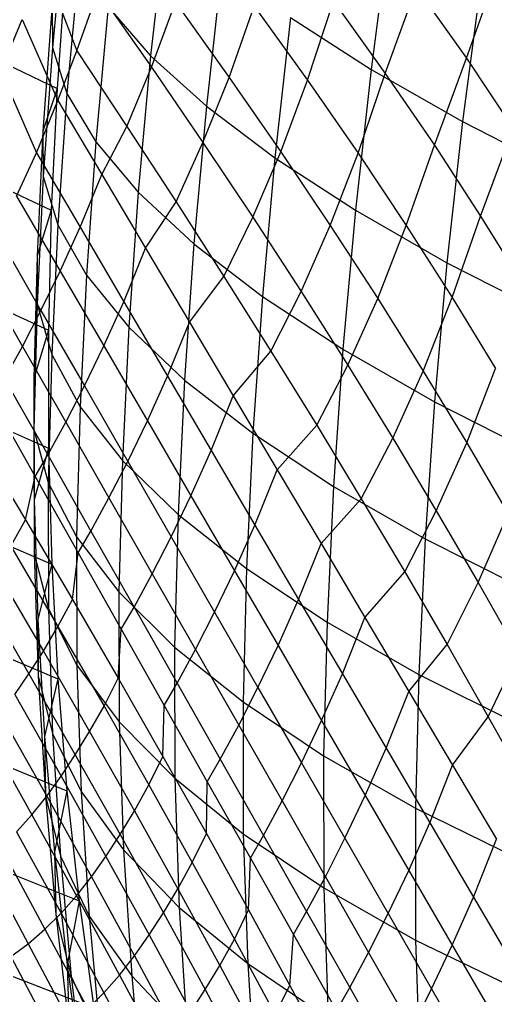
# Model space of a CAD drawing. Extents: x -429 to 429, y -1 to 209.
# Drawn here: x -412.46 to -406.87, y 96.95 to 108.43 of the extents above; entities that cross this region are included whole.
import ezdxf

# ---------------------------------------------------------------- set-up
doc = ezdxf.new("R2010")
doc.units = 0

msp = doc.modelspace()

# ---------------------------------------------------------------- linework, layer by layer
at = {"layer": 'default', "color": 5, "linetype": 'CONTINUOUS'}
for p, q in [((-411.934, 109.64, 191.139), (-412.077, 108.1, 191.169)), ((-410.738, 109.631, 186.377), (-410.921, 108.004, 186.386)), ((-408.11, 109.524, 182.323), (-408.329, 107.843, 182.31)), ((-411.918, 109.074, 194.497), (-412.022, 107.619, 194.546)), ((-411.918, 109.074, 194.497), (-412.022, 107.619, 194.546)), ((-411.76, 109.125, 189.506), (-411.905, 107.559, 189.535)), ((-410.081, 109.051, 184.924), (-410.265, 107.409, 184.933)), ((-407.035, 108.912, 181.191), (-407.253, 107.228, 181.178)), ((-412.081, 108.607, 192.829), (-412.187, 107.118, 192.878)), ((-412.081, 108.607, 192.829), (-412.077, 108.1, 191.169)), ((-411.421, 108.578, 187.916), (-411.567, 106.989, 187.945)), ((-411.421, 108.578, 187.916), (-410.921, 108.004, 186.386)), ((-409.275, 108.453, 183.564), (-409.459, 106.801, 183.572)), ((-409.275, 108.453, 183.564), (-408.329, 107.843, 182.31)), ((-413.291, 108.228, 195.298), (-412.022, 107.619, 194.546)), ((-412.077, 108.1, 191.169), (-412.184, 106.581, 191.218)), ((-412.077, 108.1, 191.169), (-411.905, 107.559, 189.535)), ((-410.921, 108.004, 186.386), (-411.068, 106.397, 186.415)), ((-410.921, 108.004, 186.386), (-410.265, 107.409, 184.933)), ((-408.329, 107.843, 182.31), (-408.513, 106.185, 182.318)), ((-408.329, 107.843, 182.31), (-407.253, 107.228, 181.178)), ((-412.022, 107.619, 194.546), (-412.187, 107.118, 192.878)), ((-412.022, 107.619, 194.546), (-412.091, 106.187, 194.613)), ((-412.022, 107.619, 194.546), (-412.091, 106.187, 194.613)), ((-411.905, 107.559, 189.535), (-412.013, 106.014, 189.584)), ((-411.905, 107.559, 189.535), (-411.567, 106.989, 187.945)), ((-410.265, 107.409, 184.933), (-410.412, 105.789, 184.962)), ((-410.265, 107.409, 184.933), (-409.459, 106.801, 183.572)), ((-407.253, 107.228, 181.178), (-407.437, 105.568, 181.184)), ((-407.253, 107.228, 181.178), (-406.06, 106.614, 180.178)), ((-412.187, 107.118, 192.878), (-412.257, 105.651, 192.945)), ((-412.187, 107.118, 192.878), (-412.184, 106.581, 191.218)), ((-411.567, 106.989, 187.945), (-411.677, 105.421, 187.994)), ((-411.567, 106.989, 187.945), (-411.068, 106.397, 186.415)), ((-413.362, 106.782, 195.366), (-412.091, 106.187, 194.613)), ((-409.459, 106.801, 183.572), (-409.607, 105.171, 183.601)), ((-409.459, 106.801, 183.572), (-408.513, 106.185, 182.318)), ((-412.184, 106.581, 191.218), (-412.255, 105.083, 191.286)), ((-412.184, 106.581, 191.218), (-412.013, 106.014, 189.584)), ((-411.068, 106.397, 186.415), (-411.179, 104.811, 186.465)), ((-411.068, 106.397, 186.415), (-410.412, 105.789, 184.962)), ((-412.091, 106.187, 194.613), (-412.257, 105.651, 192.945)), ((-412.091, 106.187, 194.613), (-412.124, 104.776, 194.698)), ((-412.091, 106.187, 194.613), (-412.124, 104.776, 194.698)), ((-408.513, 106.185, 182.318), (-408.661, 104.55, 182.346)), ((-408.513, 106.185, 182.318), (-407.437, 105.568, 181.184)), ((-412.013, 106.014, 189.584), (-412.085, 104.488, 189.654)), ((-412.013, 106.014, 189.584), (-411.677, 105.421, 187.994)), ((-410.412, 105.789, 184.962), (-410.524, 104.189, 185.012)), ((-410.412, 105.789, 184.962), (-409.607, 105.171, 183.601)), ((-412.257, 105.651, 192.945), (-412.293, 104.205, 193.031)), ((-412.257, 105.651, 192.945), (-412.255, 105.083, 191.286)), ((-407.437, 105.568, 181.184), (-407.584, 103.932, 181.212)), ((-407.437, 105.568, 181.184), (-406.242, 104.958, 180.184)), ((-411.677, 105.421, 187.994), (-411.75, 103.873, 188.064)), ((-411.677, 105.421, 187.994), (-411.179, 104.811, 186.465)), ((-413.396, 105.358, 195.453), (-412.124, 104.776, 194.698)), ((-409.607, 105.171, 183.601), (-409.719, 103.562, 183.651)), ((-409.607, 105.171, 183.601), (-408.661, 104.55, 182.346)), ((-412.255, 105.083, 191.286), (-412.294, 103.605, 191.373)), ((-412.255, 105.083, 191.286), (-412.085, 104.488, 189.654)), ((-412.124, 104.776, 194.698), (-412.293, 104.205, 193.031)), ((-412.124, 104.776, 194.698), (-412.123, 103.388, 194.802)), ((-412.124, 104.776, 194.698), (-412.123, 103.388, 194.802)), ((-411.179, 104.811, 186.465), (-411.252, 103.244, 186.536)), ((-411.179, 104.811, 186.465), (-410.524, 104.189, 185.012)), ((-412.085, 104.488, 189.654), (-412.126, 102.983, 189.741)), ((-412.085, 104.488, 189.654), (-411.75, 103.873, 188.064)), ((-408.661, 104.55, 182.346), (-408.772, 102.936, 182.397)), ((-408.661, 104.55, 182.346), (-407.584, 103.932, 181.212)), ((-412.293, 104.205, 193.031), (-412.294, 103.605, 191.373)), ((-412.293, 104.205, 193.031), (-412.291, 102.78, 193.137)), ((-410.524, 104.189, 185.012), (-410.597, 102.608, 185.083)), ((-410.524, 104.189, 185.012), (-409.719, 103.562, 183.651)), ((-413.395, 103.954, 195.558), (-412.123, 103.388, 194.802)), ((-412.785, 103.952, 229.286), (-412.279, 103.054, 228.171)), ((-407.584, 103.932, 181.212), (-407.695, 102.319, 181.262)), ((-407.584, 103.932, 181.212), (-406.388, 103.325, 180.211)), ((-411.75, 103.873, 188.064), (-411.792, 102.344, 188.152)), ((-411.75, 103.873, 188.064), (-411.252, 103.244, 186.536)), ((-412.294, 103.605, 191.373), (-412.126, 102.983, 189.741)), ((-412.294, 103.605, 191.373), (-412.291, 102.148, 191.481)), ((-409.719, 103.562, 183.651), (-409.793, 101.972, 183.723)), ((-409.719, 103.562, 183.651), (-408.772, 102.936, 182.397)), ((-412.959, 103.492, 229.252), (-412.393, 102.545, 228.167)), ((-412.123, 103.388, 194.802), (-412.291, 102.78, 193.137)), ((-412.123, 103.388, 194.802), (-412.085, 102.021, 194.924)), ((-412.123, 103.388, 194.802), (-412.085, 102.021, 194.924)), ((-411.252, 103.244, 186.536), (-411.295, 101.697, 186.624)), ((-411.252, 103.244, 186.536), (-410.597, 102.608, 185.083)), ((-412.393, 102.545, 228.167), (-412.279, 103.054, 228.171)), ((-412.279, 103.054, 228.171), (-411.773, 102.156, 227.057)), ((-412.126, 102.983, 189.741), (-411.792, 102.344, 188.152)), ((-412.126, 102.983, 189.741), (-412.124, 101.497, 189.852)), ((-408.772, 102.936, 182.397), (-408.846, 101.342, 182.469)), ((-408.772, 102.936, 182.397), (-407.695, 102.319, 181.262)), ((-412.291, 102.78, 193.137), (-412.291, 102.148, 191.481)), ((-412.291, 102.78, 193.137), (-412.249, 101.376, 193.263)), ((-413.355, 102.572, 195.685), (-412.085, 102.021, 194.924)), ((-412.567, 102.236, 228.119), (-412.393, 102.545, 228.167)), ((-412.393, 102.545, 228.167), (-411.841, 101.608, 227.075)), ((-410.597, 102.608, 185.083), (-410.64, 101.047, 185.172)), ((-410.597, 102.608, 185.083), (-409.793, 101.972, 183.723)), ((-411.792, 102.344, 188.152), (-411.295, 101.697, 186.624)), ((-411.792, 102.344, 188.152), (-411.789, 100.835, 188.265)), ((-407.695, 102.319, 181.262), (-407.768, 100.726, 181.334)), ((-407.695, 102.319, 181.262), (-406.497, 101.716, 180.26)), ((-412.567, 102.236, 228.119), (-412.011, 101.288, 227.028)), ((-412.291, 102.148, 191.481), (-412.124, 101.497, 189.852)), ((-412.291, 102.148, 191.481), (-412.245, 100.711, 191.612)), ((-411.841, 101.608, 227.075), (-411.773, 102.156, 227.057)), ((-411.773, 102.156, 227.057), (-411.267, 101.258, 225.943)), ((-412.742, 101.956, 228.068), (-412.182, 100.998, 226.978)), ((-412.085, 102.021, 194.924), (-412.249, 101.376, 193.263)), ((-412.085, 102.021, 194.924), (-412.012, 100.676, 195.064)), ((-412.085, 102.021, 194.924), (-412.012, 100.676, 195.064)), ((-409.793, 101.972, 183.723), (-409.835, 100.402, 183.812)), ((-409.793, 101.972, 183.723), (-408.846, 101.342, 182.469)), ((-412.913, 101.701, 228.016), (-412.352, 100.733, 226.927)), ((-412.011, 101.288, 227.028), (-411.841, 101.608, 227.075)), ((-411.841, 101.608, 227.075), (-411.303, 100.68, 225.975)), ((-411.295, 101.697, 186.624), (-410.64, 101.047, 185.172)), ((-411.295, 101.697, 186.624), (-411.292, 100.169, 186.738)), ((-412.124, 101.497, 189.852), (-411.789, 100.835, 188.265)), ((-412.124, 101.497, 189.852), (-412.074, 100.032, 189.986)), ((-412.249, 101.376, 193.263), (-412.245, 100.711, 191.612)), ((-412.249, 101.376, 193.263), (-412.168, 99.994, 193.409)), ((-412.182, 100.998, 226.978), (-412.011, 101.288, 227.028)), ((-412.011, 101.288, 227.028), (-411.469, 100.351, 225.929)), ((-411.303, 100.68, 225.975), (-411.267, 101.258, 225.943)), ((-411.267, 101.258, 225.943), (-410.761, 100.36, 224.829)), ((-408.846, 101.342, 182.469), (-408.888, 99.768, 182.559)), ((-408.846, 101.342, 182.469), (-407.768, 100.726, 181.334)), ((-413.278, 101.212, 195.831), (-412.012, 100.676, 195.064)), ((-410.64, 101.047, 185.172), (-409.835, 100.402, 183.812)), ((-410.64, 101.047, 185.172), (-410.638, 99.506, 185.288)), ((-412.352, 100.733, 226.927), (-412.182, 100.998, 226.978)), ((-412.182, 100.998, 226.978), (-411.639, 100.053, 225.879)), ((-411.789, 100.835, 188.265), (-411.292, 100.169, 186.738)), ((-411.789, 100.835, 188.265), (-411.738, 99.347, 188.403)), ((-412.519, 100.488, 226.875), (-412.352, 100.733, 226.927)), ((-412.352, 100.733, 226.927), (-411.807, 99.781, 225.827)), ((-412.245, 100.711, 191.612), (-412.074, 100.032, 189.986)), ((-412.245, 100.711, 191.612), (-412.159, 99.296, 191.763)), ((-407.768, 100.726, 181.334), (-407.808, 99.153, 181.425)), ((-407.768, 100.726, 181.334), (-406.57, 100.129, 180.332)), ((-412.012, 100.676, 195.064), (-412.168, 99.994, 193.409)), ((-412.012, 100.676, 195.064), (-411.905, 99.356, 195.223)), ((-412.012, 100.676, 195.064), (-411.905, 99.356, 195.223)), ((-411.469, 100.351, 225.929), (-411.303, 100.68, 225.975)), ((-411.303, 100.68, 225.975), (-410.778, 99.762, 224.868)), ((-412.519, 100.488, 226.875), (-411.974, 99.529, 225.775)), ((-411.639, 100.053, 225.879), (-411.469, 100.351, 225.929)), ((-411.469, 100.351, 225.929), (-410.943, 99.426, 224.821)), ((-410.778, 99.762, 224.868), (-410.761, 100.36, 224.829)), ((-410.761, 100.36, 224.829), (-410.255, 99.462, 223.714)), ((-409.835, 100.402, 183.812), (-408.888, 99.768, 182.559)), ((-409.835, 100.402, 183.812), (-409.832, 98.852, 183.929)), ((-412.688, 100.26, 226.821), (-412.143, 99.293, 225.72)), ((-411.292, 100.169, 186.738), (-410.638, 99.506, 185.288)), ((-411.292, 100.169, 186.738), (-411.24, 98.662, 186.88)), ((-412.862, 100.05, 226.763), (-412.319, 99.075, 225.661)), ((-412.168, 99.994, 193.409), (-412.159, 99.296, 191.763)), ((-412.168, 99.994, 193.409), (-412.053, 98.637, 193.573)), ((-412.074, 100.032, 189.986), (-411.738, 99.347, 188.403)), ((-412.074, 100.032, 189.986), (-411.983, 98.589, 190.143)), ((-411.807, 99.781, 225.827), (-411.639, 100.053, 225.879)), ((-411.639, 100.053, 225.879), (-411.112, 99.122, 224.77)), ((-413.167, 99.875, 195.993), (-411.905, 99.356, 195.223)), ((-411.974, 99.529, 225.775), (-411.807, 99.781, 225.827)), ((-411.807, 99.781, 225.827), (-411.28, 98.844, 224.718)), ((-410.943, 99.426, 224.821), (-410.778, 99.762, 224.868)), ((-410.778, 99.762, 224.868), (-410.266, 98.854, 223.754)), ((-408.888, 99.768, 182.559), (-407.808, 99.153, 181.425)), ((-408.888, 99.768, 182.559), (-408.885, 98.215, 182.676)), ((-412.143, 99.293, 225.72), (-411.974, 99.529, 225.775)), ((-411.974, 99.529, 225.775), (-411.447, 98.586, 224.665)), ((-411.112, 99.122, 224.77), (-410.943, 99.426, 224.821)), ((-410.943, 99.426, 224.821), (-410.432, 98.513, 223.706)), ((-410.638, 99.506, 185.288), (-409.832, 98.852, 183.929)), ((-410.638, 99.506, 185.288), (-410.585, 97.986, 185.433)), ((-410.266, 98.854, 223.754), (-410.255, 99.462, 223.714)), ((-410.255, 99.462, 223.714), (-409.749, 98.564, 222.6)), ((-411.905, 99.356, 195.223), (-412.053, 98.637, 193.573)), ((-411.905, 99.356, 195.223), (-411.763, 98.064, 195.398)), ((-411.905, 99.356, 195.223), (-411.763, 98.064, 195.398)), ((-411.738, 99.347, 188.403), (-411.24, 98.662, 186.88)), ((-411.738, 99.347, 188.403), (-411.644, 97.881, 188.565)), ((-412.319, 99.075, 225.661), (-412.143, 99.293, 225.72)), ((-412.159, 99.296, 191.763), (-411.983, 98.589, 190.143)), ((-412.159, 99.296, 191.763), (-412.036, 97.906, 191.933)), ((-412.143, 99.293, 225.72), (-411.617, 98.345, 224.608)), ((-412.498, 98.875, 225.599), (-412.319, 99.075, 225.661)), ((-412.319, 99.075, 225.661), (-411.794, 98.121, 224.548)), ((-411.28, 98.844, 224.718), (-411.112, 99.122, 224.77)), ((-411.112, 99.122, 224.77), (-410.602, 98.205, 223.653)), ((-407.808, 99.153, 181.425), (-406.608, 98.563, 180.422)), ((-407.808, 99.153, 181.425), (-407.805, 97.602, 181.542)), ((-412.498, 98.875, 225.599), (-411.975, 97.916, 224.484)), ((-411.447, 98.586, 224.665), (-411.28, 98.844, 224.718)), ((-411.28, 98.844, 224.718), (-410.771, 97.923, 223.599)), ((-410.432, 98.513, 223.706), (-410.266, 98.854, 223.754)), ((-410.266, 98.854, 223.754), (-409.769, 97.956, 222.634)), ((-409.832, 98.852, 183.929), (-408.885, 98.215, 182.676)), ((-409.832, 98.852, 183.929), (-409.78, 97.325, 184.076)), ((-412.684, 98.694, 225.533), (-412.164, 97.729, 224.416)), ((-412.053, 98.637, 193.573), (-412.036, 97.906, 191.933)), ((-412.053, 98.637, 193.573), (-411.902, 97.308, 193.756)), ((-411.24, 98.662, 186.88), (-410.585, 97.986, 185.433)), ((-411.24, 98.662, 186.88), (-411.144, 97.179, 187.046)), ((-413.02, 98.567, 196.174), (-411.763, 98.064, 195.398)), ((-412.878, 98.528, 225.462), (-412.361, 97.558, 224.342)), ((-411.983, 98.589, 190.143), (-411.644, 97.881, 188.565)), ((-411.983, 98.589, 190.143), (-411.856, 97.172, 190.319)), ((-411.617, 98.345, 224.608), (-411.447, 98.586, 224.665)), ((-411.447, 98.586, 224.665), (-410.938, 97.662, 223.544)), ((-410.602, 98.205, 223.653), (-410.432, 98.513, 223.706)), ((-410.432, 98.513, 223.706), (-409.937, 97.613, 222.583)), ((-409.769, 97.956, 222.634), (-409.749, 98.564, 222.6)), ((-409.749, 98.564, 222.6), (-409.243, 97.666, 221.486)), ((-411.794, 98.121, 224.548), (-411.617, 98.345, 224.608)), ((-411.617, 98.345, 224.608), (-411.11, 97.417, 223.486)), ((-410.771, 97.923, 223.599), (-410.602, 98.205, 223.653)), ((-410.602, 98.205, 223.653), (-410.108, 97.302, 222.528)), ((-408.885, 98.215, 182.676), (-407.805, 97.602, 181.542)), ((-408.885, 98.215, 182.676), (-408.834, 96.685, 182.823)), ((-411.975, 97.916, 224.484), (-411.794, 98.121, 224.548)), ((-411.763, 98.064, 195.398), (-411.902, 97.308, 193.756)), ((-411.794, 98.121, 224.548), (-411.287, 97.19, 223.424)), ((-411.763, 98.064, 195.398), (-411.589, 96.803, 195.59)), ((-411.763, 98.064, 195.398), (-411.589, 96.803, 195.59)), ((-410.585, 97.986, 185.433), (-409.78, 97.325, 184.076)), ((-410.585, 97.986, 185.433), (-410.489, 96.49, 185.602)), ((-409.937, 97.613, 222.583), (-409.769, 97.956, 222.634)), ((-409.769, 97.956, 222.634), (-409.285, 97.068, 221.506)), ((-412.164, 97.729, 224.416), (-411.975, 97.916, 224.484)), ((-412.036, 97.906, 191.933), (-411.856, 97.172, 190.319)), ((-412.036, 97.906, 191.933), (-411.879, 96.545, 192.123)), ((-411.975, 97.916, 224.484), (-411.47, 96.981, 223.359)), ((-411.644, 97.881, 188.565), (-411.144, 97.179, 187.046)), ((-411.644, 97.881, 188.565), (-411.513, 96.441, 188.747)), ((-410.938, 97.662, 223.544), (-410.771, 97.923, 223.599)), ((-410.771, 97.923, 223.599), (-410.279, 97.019, 222.472)), ((-412.361, 97.558, 224.342), (-412.164, 97.729, 224.416)), ((-412.164, 97.729, 224.416), (-411.661, 96.791, 223.288)), ((-411.11, 97.417, 223.486), (-410.938, 97.662, 223.544)), ((-410.938, 97.662, 223.544), (-410.448, 96.756, 222.415)), ((-410.108, 97.302, 222.528), (-409.937, 97.613, 222.583)), ((-409.937, 97.613, 222.583), (-409.457, 96.725, 221.452)), ((-409.285, 97.068, 221.506), (-409.243, 97.666, 221.486)), ((-409.243, 97.666, 221.486), (-408.737, 96.768, 220.372)), ((-407.805, 97.602, 181.542), (-406.605, 97.019, 180.539)), ((-407.805, 97.602, 181.542), (-407.756, 96.075, 181.689)), ((-412.566, 97.407, 224.264), (-412.361, 97.558, 224.342)), ((-412.361, 97.558, 224.342), (-411.86, 96.617, 223.213)), ((-412.566, 97.407, 224.264), (-412.066, 96.464, 223.133)), ((-411.287, 97.19, 223.424), (-411.11, 97.417, 223.486)), ((-411.11, 97.417, 223.486), (-410.621, 96.509, 222.355)), ((-412.839, 97.29, 196.371), (-411.589, 96.803, 195.59)), ((-411.902, 97.308, 193.756), (-411.879, 96.545, 192.123)), ((-411.902, 97.308, 193.756), (-411.72, 96.01, 193.955)), ((-410.279, 97.019, 222.472), (-410.108, 97.302, 222.528)), ((-410.108, 97.302, 222.528), (-409.632, 96.414, 221.394)), ((-409.78, 97.325, 184.076), (-408.834, 96.685, 182.823)), ((-409.78, 97.325, 184.076), (-409.685, 95.821, 184.248)), ((-411.856, 97.172, 190.319), (-411.513, 96.441, 188.747)), ((-411.856, 97.172, 190.319), (-411.692, 95.783, 190.515)), ((-411.47, 96.981, 223.359), (-411.287, 97.19, 223.424)), ((-411.287, 97.19, 223.424), (-410.8, 96.281, 222.291)), ((-411.144, 97.179, 187.046), (-410.489, 96.49, 185.602)), ((-411.144, 97.179, 187.046), (-411.011, 95.721, 187.234)), ((-410.448, 96.756, 222.415), (-410.279, 97.019, 222.472)), ((-410.279, 97.019, 222.472), (-409.805, 96.131, 221.335)), ((-409.457, 96.725, 221.452), (-409.285, 97.068, 221.506)), ((-409.285, 97.068, 221.506), (-408.815, 96.19, 220.372)), ((-411.661, 96.791, 223.288), (-411.47, 96.981, 223.359)), ((-411.47, 96.981, 223.359), (-410.984, 96.072, 222.223))]:
    msp.add_line(p, q, dxfattribs=at)
at = {"layer": 'default', "color": 3, "linetype": 'CONTINUOUS'}
for p, q in [((-407.207, 107.973, 225.834), (-406.82, 109.071, 225.926)), ((-412.135, 108.979, 231.844), (-411.791, 108.063, 230.768)), ((-411.791, 108.063, 230.768), (-411.538, 108.763, 230.819)), ((-411.791, 108.063, 230.768), (-411.538, 108.763, 230.819)), ((-411.538, 108.763, 230.819), (-410.913, 107.87, 229.772)), ((-408.162, 107.794, 226.815), (-407.796, 108.808, 226.904)), ((-407.796, 108.808, 226.904), (-407.207, 107.973, 225.834)), ((-410.913, 107.87, 229.772), (-410.629, 108.632, 229.835)), ((-410.629, 108.632, 229.835), (-409.998, 107.749, 228.79)), ((-409.078, 107.718, 227.807), (-408.77, 108.646, 227.873)), ((-408.77, 108.646, 227.873), (-408.162, 107.794, 226.815)), ((-409.998, 107.749, 228.79), (-409.702, 108.586, 228.856)), ((-409.702, 108.586, 228.856), (-409.078, 107.718, 227.807)), ((-412.432, 108.431, 231.769), (-412.013, 107.477, 230.722)), ((-412.013, 107.477, 230.722), (-411.791, 108.063, 230.768)), ((-412.013, 107.477, 230.722), (-411.791, 108.063, 230.768)), ((-411.791, 108.063, 230.768), (-411.201, 107.172, 229.703)), ((-407.585, 106.951, 225.74), (-407.207, 107.973, 225.834)), ((-407.207, 107.973, 225.834), (-406.657, 107.147, 224.744)), ((-411.201, 107.172, 229.703), (-410.913, 107.87, 229.772)), ((-410.913, 107.87, 229.772), (-410.307, 106.984, 228.714)), ((-410.307, 106.984, 228.714), (-409.998, 107.749, 228.79)), ((-409.998, 107.749, 228.79), (-409.392, 106.874, 227.733)), ((-409.392, 106.874, 227.733), (-409.078, 107.718, 227.807)), ((-409.078, 107.718, 227.807), (-408.482, 106.857, 226.743)), ((-408.482, 106.857, 226.743), (-408.162, 107.794, 226.815)), ((-408.162, 107.794, 226.815), (-407.585, 106.951, 225.74)), ((-412.013, 107.477, 230.722), (-411.497, 106.608, 229.618)), ((-411.497, 106.608, 229.618), (-411.201, 107.172, 229.703)), ((-411.201, 107.172, 229.703), (-410.623, 106.286, 228.63)), ((-407.042, 106.116, 224.65), (-406.657, 107.147, 224.744)), ((-410.623, 106.286, 228.63), (-410.307, 106.984, 228.714)), ((-410.307, 106.984, 228.714), (-409.719, 106.103, 227.647)), ((-407.915, 106.005, 225.665), (-407.585, 106.951, 225.74)), ((-407.585, 106.951, 225.74), (-407.042, 106.116, 224.65)), ((-409.719, 106.103, 227.647), (-409.392, 106.874, 227.733)), ((-409.392, 106.874, 227.733), (-408.809, 106.006, 226.662)), ((-408.809, 106.006, 226.662), (-408.482, 106.857, 226.743)), ((-408.482, 106.857, 226.743), (-407.915, 106.005, 225.665)), ((-411.497, 106.608, 229.618), (-410.982, 105.74, 228.515)), ((-410.982, 105.74, 228.515), (-410.623, 106.286, 228.63)), ((-410.623, 106.286, 228.63), (-410.059, 105.405, 227.55)), ((-410.059, 105.405, 227.55), (-409.719, 106.103, 227.647)), ((-409.719, 106.103, 227.647), (-409.151, 105.23, 226.569)), ((-407.375, 105.161, 224.572), (-407.042, 106.116, 224.65)), ((-407.042, 106.116, 224.65), (-406.531, 105.29, 223.543)), ((-409.151, 105.23, 226.569), (-408.809, 106.006, 226.662)), ((-408.809, 106.006, 226.662), (-408.25, 105.146, 225.58)), ((-408.25, 105.146, 225.58), (-407.915, 106.005, 225.665)), ((-407.915, 106.005, 225.665), (-407.375, 105.161, 224.572)), ((-410.982, 105.74, 228.515), (-410.466, 104.871, 227.411)), ((-410.466, 104.871, 227.411), (-410.059, 105.405, 227.55)), ((-410.059, 105.405, 227.55), (-409.507, 104.529, 226.464)), ((-409.507, 104.529, 226.464), (-409.151, 105.23, 226.569)), ((-409.151, 105.23, 226.569), (-408.602, 104.364, 225.482)), ((-407.715, 104.293, 224.485), (-407.375, 105.161, 224.572)), ((-407.375, 105.161, 224.572), (-406.865, 104.326, 223.466)), ((-408.602, 104.364, 225.482), (-408.25, 105.146, 225.58)), ((-408.25, 105.146, 225.58), (-407.715, 104.293, 224.485)), ((-410.466, 104.871, 227.411), (-409.95, 104.002, 226.308)), ((-409.95, 104.002, 226.308), (-409.507, 104.529, 226.464)), ((-409.507, 104.529, 226.464), (-408.969, 103.658, 225.371)), ((-408.969, 103.658, 225.371), (-408.602, 104.364, 225.482)), ((-408.602, 104.364, 225.482), (-408.072, 103.504, 224.385)), ((-408.072, 103.504, 224.385), (-407.715, 104.293, 224.485)), ((-407.715, 104.293, 224.485), (-407.205, 103.45, 223.379)), ((-407.205, 103.45, 223.379), (-406.865, 104.326, 223.466)), ((-409.95, 104.002, 226.308), (-409.434, 103.133, 225.204)), ((-409.434, 103.133, 225.204), (-408.969, 103.658, 225.371)), ((-408.969, 103.658, 225.371), (-408.445, 102.793, 224.272)), ((-408.445, 102.793, 224.272), (-408.072, 103.504, 224.385)), ((-408.072, 103.504, 224.385), (-407.562, 102.652, 223.279)), ((-407.562, 102.652, 223.279), (-407.205, 103.45, 223.379)), ((-407.205, 103.45, 223.379), (-406.719, 102.615, 222.262)), ((-409.434, 103.133, 225.204), (-408.918, 102.265, 224.101)), ((-408.918, 102.265, 224.101), (-408.445, 102.793, 224.272)), ((-408.445, 102.793, 224.272), (-407.934, 101.933, 223.166)), ((-407.934, 101.933, 223.166), (-407.562, 102.652, 223.279)), ((-407.562, 102.652, 223.279), (-407.071, 101.808, 222.164)), ((-407.071, 101.808, 222.164), (-406.719, 102.615, 222.262)), ((-408.918, 102.265, 224.101), (-408.402, 101.396, 222.997)), ((-408.402, 101.396, 222.997), (-407.934, 101.933, 223.166)), ((-407.934, 101.933, 223.166), (-407.436, 101.078, 222.054)), ((-407.436, 101.078, 222.054), (-407.071, 101.808, 222.164)), ((-407.071, 101.808, 222.164), (-406.599, 100.971, 221.04)), ((-408.402, 101.396, 222.997), (-407.886, 100.527, 221.893)), ((-407.886, 100.527, 221.893), (-407.436, 101.078, 222.054)), ((-407.436, 101.078, 222.054), (-406.952, 100.229, 220.936)), ((-406.952, 100.229, 220.936), (-406.599, 100.971, 221.04)), ((-407.886, 100.527, 221.893), (-407.37, 99.659, 220.79)), ((-407.37, 99.659, 220.79), (-406.952, 100.229, 220.936)), ((-406.952, 100.229, 220.936), (-406.481, 99.386, 219.812)), ((-407.37, 99.659, 220.79), (-406.854, 98.79, 219.686))]:
    msp.add_line(p, q, dxfattribs=at)
at = {"layer": 'default', "color": 1, "linetype": 'CONTINUOUS'}
for p, q in [((-412.681, 107.823, 231.715), (-412.432, 108.431, 231.769)), ((-412.432, 108.431, 231.769), (-412.013, 107.477, 230.722)), ((-412.013, 107.477, 230.722), (-411.791, 108.063, 230.768)), ((-412.013, 107.477, 230.722), (-411.791, 108.063, 230.768)), ((-412.681, 107.823, 231.715), (-412.265, 106.861, 230.666)), ((-412.265, 106.861, 230.666), (-412.013, 107.477, 230.722)), ((-412.265, 106.861, 230.666), (-412.013, 107.477, 230.722)), ((-412.013, 107.477, 230.722), (-411.497, 106.608, 229.618)), ((-411.497, 106.608, 229.618), (-411.201, 107.172, 229.703)), ((-412.497, 106.352, 230.61), (-412.265, 106.861, 230.666)), ((-412.497, 106.352, 230.61), (-412.265, 106.861, 230.666)), ((-412.265, 106.861, 230.666), (-411.751, 105.986, 229.56)), ((-411.751, 105.986, 229.56), (-411.497, 106.608, 229.618)), ((-411.497, 106.608, 229.618), (-410.982, 105.74, 228.515)), ((-412.497, 106.352, 230.61), (-411.984, 105.471, 229.502)), ((-410.982, 105.74, 228.515), (-410.623, 106.286, 228.63)), ((-411.984, 105.471, 229.502), (-411.751, 105.986, 229.56)), ((-411.751, 105.986, 229.56), (-411.237, 105.11, 228.455)), ((-412.721, 105.891, 230.553), (-412.211, 105.005, 229.444)), ((-411.237, 105.11, 228.455), (-410.982, 105.74, 228.515)), ((-410.982, 105.74, 228.515), (-410.466, 104.871, 227.411)), ((-412.937, 105.475, 230.496), (-412.428, 104.584, 229.385)), ((-412.211, 105.005, 229.444), (-411.984, 105.471, 229.502)), ((-411.984, 105.471, 229.502), (-411.472, 104.59, 228.395)), ((-410.466, 104.871, 227.411), (-410.059, 105.405, 227.55)), ((-411.472, 104.59, 228.395), (-411.237, 105.11, 228.455)), ((-411.237, 105.11, 228.455), (-410.723, 104.234, 227.349)), ((-412.428, 104.584, 229.385), (-412.211, 105.005, 229.444)), ((-412.211, 105.005, 229.444), (-411.7, 104.119, 228.334)), ((-410.723, 104.234, 227.349), (-410.466, 104.871, 227.411)), ((-410.466, 104.871, 227.411), (-409.95, 104.002, 226.308)), ((-412.638, 104.204, 229.327), (-412.428, 104.584, 229.385)), ((-412.428, 104.584, 229.385), (-411.92, 103.693, 228.274)), ((-411.7, 104.119, 228.334), (-411.472, 104.59, 228.395)), ((-411.472, 104.59, 228.395), (-410.96, 103.708, 227.287)), ((-409.95, 104.002, 226.308), (-409.507, 104.529, 226.464)), ((-412.638, 104.204, 229.327), (-412.13, 103.309, 228.214)), ((-410.96, 103.708, 227.287), (-410.723, 104.234, 227.349)), ((-410.723, 104.234, 227.349), (-410.209, 103.359, 226.243)), ((-411.92, 103.693, 228.274), (-411.7, 104.119, 228.334)), ((-411.7, 104.119, 228.334), (-411.19, 103.232, 227.225)), ((-412.785, 103.952, 229.286), (-412.279, 103.054, 228.171)), ((-410.209, 103.359, 226.243), (-409.95, 104.002, 226.308)), ((-409.95, 104.002, 226.308), (-409.434, 103.133, 225.204)), ((-412.13, 103.309, 228.214), (-411.92, 103.693, 228.274)), ((-411.92, 103.693, 228.274), (-411.411, 102.802, 227.163)), ((-411.19, 103.232, 227.225), (-410.96, 103.708, 227.287)), ((-410.96, 103.708, 227.287), (-410.448, 102.827, 226.18)), ((-409.434, 103.133, 225.204), (-408.969, 103.658, 225.371)), ((-410.448, 102.827, 226.18), (-410.209, 103.359, 226.243)), ((-410.209, 103.359, 226.243), (-409.695, 102.483, 225.138)), ((-412.279, 103.054, 228.171), (-412.13, 103.309, 228.214)), ((-412.13, 103.309, 228.214), (-411.623, 102.413, 227.101)), ((-411.411, 102.802, 227.163), (-411.19, 103.232, 227.225)), ((-411.19, 103.232, 227.225), (-410.68, 102.346, 226.116)), ((-409.695, 102.483, 225.138), (-409.434, 103.133, 225.204)), ((-409.434, 103.133, 225.204), (-408.918, 102.265, 224.101)), ((-412.279, 103.054, 228.171), (-411.773, 102.156, 227.057)), ((-411.623, 102.413, 227.101), (-411.411, 102.802, 227.163)), ((-411.411, 102.802, 227.163), (-410.902, 101.911, 226.052)), ((-410.68, 102.346, 226.116), (-410.448, 102.827, 226.18)), ((-410.448, 102.827, 226.18), (-409.936, 101.946, 225.072)), ((-408.918, 102.265, 224.101), (-408.445, 102.793, 224.272)), ((-411.773, 102.156, 227.057), (-411.623, 102.413, 227.101)), ((-411.623, 102.413, 227.101), (-411.116, 101.518, 225.989)), ((-409.936, 101.946, 225.072), (-409.695, 102.483, 225.138)), ((-409.695, 102.483, 225.138), (-409.181, 101.608, 224.032)), ((-410.902, 101.911, 226.052), (-410.68, 102.346, 226.116)), ((-410.68, 102.346, 226.116), (-410.169, 101.46, 225.006)), ((-409.181, 101.608, 224.032), (-408.918, 102.265, 224.101)), ((-408.918, 102.265, 224.101), (-408.402, 101.396, 222.997)), ((-411.773, 102.156, 227.057), (-411.267, 101.258, 225.943)), ((-410.169, 101.46, 225.006), (-409.936, 101.946, 225.072)), ((-409.936, 101.946, 225.072), (-409.423, 101.065, 223.965)), ((-411.116, 101.518, 225.989), (-410.902, 101.911, 226.052)), ((-410.902, 101.911, 226.052), (-410.393, 101.02, 224.941)), ((-408.402, 101.396, 222.997), (-407.934, 101.933, 223.166)), ((-409.423, 101.065, 223.965), (-409.181, 101.608, 224.032)), ((-409.181, 101.608, 224.032), (-408.667, 100.732, 222.927)), ((-411.267, 101.258, 225.943), (-411.116, 101.518, 225.989)), ((-411.116, 101.518, 225.989), (-410.609, 100.623, 224.876)), ((-410.393, 101.02, 224.941), (-410.169, 101.46, 225.006)), ((-410.169, 101.46, 225.006), (-409.659, 100.573, 223.897)), ((-408.667, 100.732, 222.927), (-408.402, 101.396, 222.997)), ((-408.402, 101.396, 222.997), (-407.886, 100.527, 221.893)), ((-411.267, 101.258, 225.943), (-410.761, 100.36, 224.829)), ((-409.659, 100.573, 223.897), (-409.423, 101.065, 223.965)), ((-409.423, 101.065, 223.965), (-408.911, 100.184, 222.857)), ((-407.886, 100.527, 221.893), (-407.436, 101.078, 222.054)), ((-410.609, 100.623, 224.876), (-410.393, 101.02, 224.941)), ((-410.393, 101.02, 224.941), (-409.885, 100.129, 223.829)), ((-408.911, 100.184, 222.857), (-408.667, 100.732, 222.927)), ((-408.667, 100.732, 222.927), (-408.153, 99.857, 221.821)), ((-410.761, 100.36, 224.829), (-410.609, 100.623, 224.876)), ((-410.609, 100.623, 224.876), (-410.102, 99.728, 223.763)), ((-409.885, 100.129, 223.829), (-409.659, 100.573, 223.897)), ((-409.659, 100.573, 223.897), (-409.148, 99.687, 222.787)), ((-408.153, 99.857, 221.821), (-407.886, 100.527, 221.893)), ((-407.886, 100.527, 221.893), (-407.37, 99.659, 220.79)), ((-410.761, 100.36, 224.829), (-410.255, 99.462, 223.714)), ((-407.37, 99.659, 220.79), (-406.952, 100.229, 220.936)), ((-410.102, 99.728, 223.763), (-409.885, 100.129, 223.829)), ((-409.885, 100.129, 223.829), (-409.376, 99.238, 222.718)), ((-409.148, 99.687, 222.787), (-408.911, 100.184, 222.857)), ((-408.911, 100.184, 222.857), (-408.399, 99.302, 221.75)), ((-408.399, 99.302, 221.75), (-408.153, 99.857, 221.821)), ((-408.153, 99.857, 221.821), (-407.639, 98.981, 220.716)), ((-410.255, 99.462, 223.714), (-410.102, 99.728, 223.763)), ((-410.102, 99.728, 223.763), (-409.595, 98.833, 222.65)), ((-409.376, 99.238, 222.718), (-409.148, 99.687, 222.787)), ((-409.148, 99.687, 222.787), (-408.638, 98.801, 221.678)), ((-407.639, 98.981, 220.716), (-407.37, 99.659, 220.79)), ((-407.37, 99.659, 220.79), (-406.854, 98.79, 219.686)), ((-410.255, 99.462, 223.714), (-409.749, 98.564, 222.6)), ((-409.595, 98.833, 222.65), (-409.376, 99.238, 222.718)), ((-409.376, 99.238, 222.718), (-408.867, 98.347, 221.607)), ((-408.638, 98.801, 221.678), (-408.399, 99.302, 221.75)), ((-408.399, 99.302, 221.75), (-407.887, 98.421, 220.642)), ((-407.887, 98.421, 220.642), (-407.639, 98.981, 220.716)), ((-407.639, 98.981, 220.716), (-407.125, 98.106, 219.61)), ((-409.749, 98.564, 222.6), (-409.595, 98.833, 222.65)), ((-409.595, 98.833, 222.65), (-409.087, 97.937, 221.537)), ((-408.867, 98.347, 221.607), (-408.638, 98.801, 221.678)), ((-408.638, 98.801, 221.678), (-408.127, 97.914, 220.569)), ((-407.125, 98.106, 219.61), (-406.854, 98.79, 219.686)), ((-409.749, 98.564, 222.6), (-409.243, 97.666, 221.486)), ((-408.127, 97.914, 220.569), (-407.887, 98.421, 220.642)), ((-407.887, 98.421, 220.642), (-407.375, 97.54, 219.535)), ((-409.087, 97.937, 221.537), (-408.867, 98.347, 221.607)), ((-408.867, 98.347, 221.607), (-408.358, 97.456, 220.496)), ((-407.375, 97.54, 219.535), (-407.125, 98.106, 219.61)), ((-407.125, 98.106, 219.61), (-406.611, 97.23, 218.504)), ((-409.243, 97.666, 221.486), (-409.087, 97.937, 221.537)), ((-409.087, 97.937, 221.537), (-408.58, 97.042, 220.424)), ((-408.358, 97.456, 220.496), (-408.127, 97.914, 220.569)), ((-408.127, 97.914, 220.569), (-407.617, 97.028, 219.459)), ((-409.243, 97.666, 221.486), (-408.737, 96.768, 220.372)), ((-407.617, 97.028, 219.459), (-407.375, 97.54, 219.535)), ((-407.375, 97.54, 219.535), (-406.862, 96.659, 218.428)), ((-408.58, 97.042, 220.424), (-408.358, 97.456, 220.496)), ((-408.358, 97.456, 220.496), (-407.849, 96.566, 219.385)), ((-408.737, 96.768, 220.372), (-408.58, 97.042, 220.424)), ((-408.58, 97.042, 220.424), (-408.073, 96.147, 219.311)), ((-407.849, 96.566, 219.385), (-407.617, 97.028, 219.459)), ((-407.617, 97.028, 219.459), (-407.106, 96.142, 218.35))]:
    msp.add_line(p, q, dxfattribs=at)

doc.saveas('drawing.dxf')
